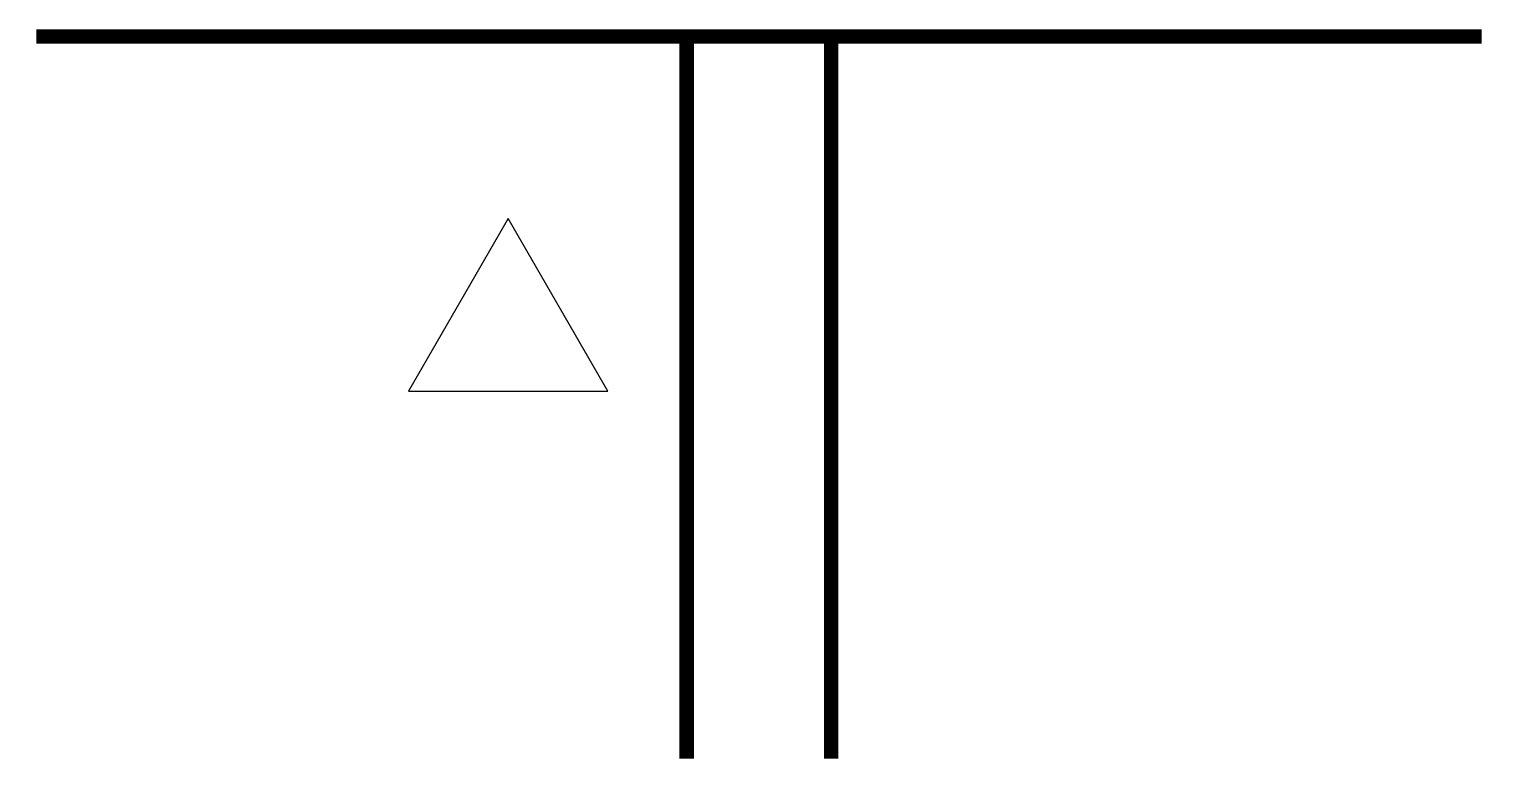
# Model space of a CAD drawing. Extents: x 2.8 to 12.9, y 1.4 to 6.5.
import ezdxf

# ---------------------------------------------------------------- set-up
doc = ezdxf.new("R2010")
doc.units = 0
doc.header["$MEASUREMENT"] = 0
doc.layers.get('0').update_dxf_attribs({"linetype": 'CONTINUOUS'})

msp = doc.modelspace()

# ---------------------------------------------------------------- linework, layer by layer
at = {"const_width": 0.1}
for points in [[(2.871, 6.429), (12.871, 6.429)], [(7.371, 6.429), (7.371, 1.429)], [(8.371, 6.429), (8.371, 1.429)]]:
    msp.add_lwpolyline(points, dxfattribs=at)
msp.add_lwpolyline([(6.136, 5.168), (5.446, 3.973), (6.826, 3.973)], close=True)

doc.saveas('drawing.dxf')
